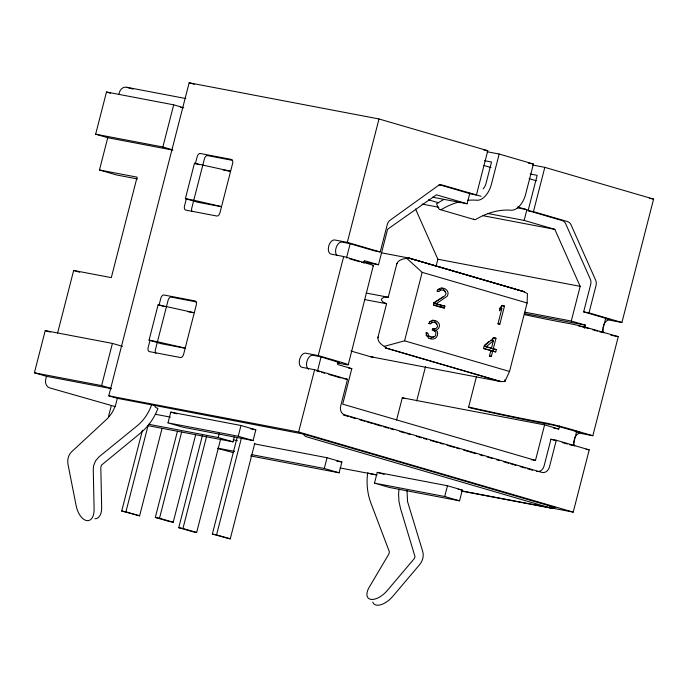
<?xml version="1.0" encoding="UTF-8"?>
<svg xmlns="http://www.w3.org/2000/svg" width="688" height="688" viewBox="0 0 688 688"><rect width="100%" height="100%" fill="white"/><g stroke="black" fill="none" stroke-linecap="round" stroke-linejoin="round"><path stroke-width="1.03" d="M351.009 351.026L370.54 356.719L500.778 381.565L504.872 381.565L509.524 371.46L527.111 302.969L527.447 293.63L523.379 291.437M504.829 379.828L504.872 381.565M523.878 291.6L409.3 258.146L406.823 258.43C403.099 258.697 398.008 259.875 396.787 263.977L388.247 297.233L383.784 297.199L381.444 299.082A1.772 1.608 -69.8 0 0 381.384 299.71L382.597 301.8L386.579 303.743L378.039 337C377.119 341.136 381.083 344.507 384.248 346.365L386.192 348.154M340.13 467.952L377.007 474.978L367.641 473.138C366.326 483.165 367.34 493.468 370.866 502.971L389.408 551.845L388.875 554.003L369.25 587.199A15.798 8.024 -44.1 0 0 370.746 599.351A15.798 8.024 -44.1 0 0 387.189 590.622L414.124 558.811L415.027 556.721L400.545 508.621L398.988 501.543L398.567 494.328L399.014 489.073M406.986 490.441L407.563 501.647L422.699 551.389C424.057 555.921 422.716 560.995 419.697 564.564L392.771 596.376A15.798 8.024 -44.1 0 1 372.776 602.112M377.893 337.851L378.039 337M438.961 184.616L471.065 193.982L476.406 195.005L487.775 150.706L378.993 118.964L189.14 82.792L108.773 395.824L117.33 398.318L115.765 404.57L113.391 410.194A36.868 30.711 86.1 0 1 106.279 419.646L71.681 451.724C68.275 454.931 67.132 459.997 68.017 464.503L76.17 505.809A15.798 8.634 75.7 0 0 86.585 520.567A15.798 8.634 75.7 0 0 94.11 509.223L93.258 469.311L93.611 465.707L95.494 460.943L98.917 456.918L137.437 425.588C143.964 420.17 148.789 412.826 151.601 404.845L303.434 434.076L554.975 507.477L549.695 506.471M111.594 388.72L46.492 376.31L34.4 372.784L45.227 330.61L112.428 343.415L122.507 346.356M172.86 150.122L107.749 137.72L95.658 134.194L106.485 92.02L173.694 104.825L183.765 107.767M46.492 376.31L45.769 379.14A7.31 5.934 -79.2 0 0 49.656 387.886L115.472 406.66M57.586 333.112L73.668 270.461L111.301 277.634L137.101 177.151L99.468 169.988L107.749 137.72M118.826 94.6L119.308 92.717A7.31 5.934 -79.2 0 1 126.824 87.307L185.82 98.547M34.4 372.784L101.6 385.59L112.428 343.415M95.658 134.194L162.867 146.991L173.694 104.825M108.489 416.61L111.258 405.86M185.038 348.231L161.138 343.682L149.047 340.147L158.128 304.775L194.179 312.705M221.373 206.718L197.473 202.169L185.382 198.634L194.463 163.254L230.514 171.192M150.018 340.336L148.169 347.517A3.801 2.219 -73.7 0 0 149.408 351.611L180.497 357.536A3.801 2.219 -73.7 0 0 183.619 354.268L196.269 305.025A3.801 2.219 -73.7 0 0 195.031 300.931L163.942 295.006A3.801 2.219 -73.7 0 0 160.82 298.274L158.971 305.455M186.353 198.823L184.504 206.004A3.801 2.219 -73.7 0 0 185.743 210.098L216.832 216.023A3.801 2.219 -73.7 0 0 219.954 212.755L232.604 163.512A3.801 2.219 -73.7 0 0 231.366 159.418L200.277 153.493A3.801 2.219 -73.7 0 0 197.155 156.752L195.306 163.933M157.268 342.452L155.428 349.633A3.801 2.219 -73.7 0 0 155.978 353.365M149.047 340.147L157.449 341.755L168.07 300.389A3.801 2.219 -73.7 0 1 171.2 297.121L196.063 301.86M193.603 200.939L191.763 208.12A3.801 2.219 -73.7 0 0 192.038 211.517M185.382 198.634L193.775 200.234L204.405 158.876A3.801 2.219 -73.7 0 1 207.535 155.608L232.398 160.347M161.972 428.719L139.612 515.828L121.707 511.029L142.476 430.146M121.707 511.029L125.921 511.838L148.023 425.76M168.01 422.871L170.77 412.112L240.998 425.494L255.824 429.819L253.064 440.578L182.836 427.196L168.01 422.871L238.237 436.252L253.064 440.578M195.624 434.954L173.213 522.226L168.999 521.427L155.307 517.436L177.444 431.195M155.307 517.436L159.521 518.236L181.666 432.004M220.616 439.142L196.648 532.469L192.434 531.669L178.742 527.67L202.435 435.384M178.742 527.67L182.956 528.479L206.658 436.183M148.582 424.247L218.199 437.516L219.205 433.603M147.585 425.562L233.034 441.842L234.29 436.957M254.792 443.287L230.248 538.876L212.343 534.077L237.154 437.448M238.237 436.252L240.998 425.494M212.343 534.077L216.565 534.877L241.368 438.256M108.773 395.824L298.618 431.995L314.605 369.731L347.535 379.337L340.663 406.083A7.31 5.934 -79.2 0 0 344.55 414.821L541.903 472.407A7.31 5.934 -79.2 0 0 549.428 466.997L556.291 440.251L589.212 449.857L573.224 512.121L461.424 490.819M314.605 369.731L302.006 367.332A7.31 4.266 -73.7 0 1 299.624 359.454A7.31 4.266 -73.7 0 1 305.644 353.176L318.243 355.576L343.673 256.521L371.572 264.768A18.241 0.826 14.4 0 1 373.36 265.473L348.24 364.786M343.673 256.521L331.074 254.113A7.31 4.266 -73.7 0 1 328.692 246.244A7.31 4.266 -73.7 0 1 334.712 239.966L347.311 242.365L378.993 118.964M317.478 371.047L321.201 356.513M346.52 257.923L350.244 243.397M338.47 361.398L337.67 364.511L351.809 368.639L342.693 404.157L535.479 460.418L544.604 424.892L558.751 429.02L559.55 425.906M363.806 262.721L364.339 260.64L378.486 264.768L387.602 229.25L436.416 194.816L467.109 203.768L469.87 193.018M251.507 454.605L324.297 468.476L327.058 457.718L341.884 462.044L339.124 472.802L250.509 455.92M337.008 255.532A7.31 4.266 -73.7 0 1 336.329 247.138A7.31 4.266 -73.7 0 1 341.962 242.081L349.22 243.466L374.891 250.957L380.232 251.971L387.249 224.658A7.31 5.934 -79.2 0 1 390.199 220.143L437.731 185.949A7.31 5.934 -79.2 0 1 442.298 185.046L481.067 196.286M384.248 346.365L404.578 340.835L422.165 272.345L406.823 258.43M374.487 483.122L377.248 472.364L447.475 485.745L462.31 490.071L459.55 500.83L389.322 487.448L374.487 483.122L444.715 496.504L459.55 500.83M396.563 420.11L402.299 397.784L544.604 424.892M436.037 266.376L437.869 259.238L415.535 209.014M416.713 400.872L425.511 366.592M444.887 306.108L442.031 305.567L441.533 307.493L444.388 308.035L444.887 306.108L433.509 303.081L443.296 296.82M473.37 219.068A5.848 3.414 -73.7 0 0 476.139 219.205A131.632 76.729 -73.7 0 1 511.003 210.227A18.473 10.767 -73.7 0 0 514.151 209.78A18.843 10.982 -73.7 0 0 516.301 208.731A18.645 10.87 -73.7 0 0 521.323 203.768L522.201 202.435A19.092 11.128 -73.7 0 0 524.428 197.981A18.387 10.716 -73.7 0 0 525.529 194.713L533.406 164.028L499.187 154.035L491.301 184.719A18.387 10.716 -73.7 0 1 490.2 187.996A19.092 11.128 -73.7 0 1 487.973 192.451L487.104 193.784A18.645 10.87 -73.7 0 1 482.082 198.746A18.843 10.982 -73.7 0 1 479.932 199.795A18.473 10.767 -73.7 0 1 476.784 200.234A131.632 76.729 -73.7 0 0 467.513 200.363M444.715 496.504L447.475 485.745M575.065 431.582L580.251 432.571L555.68 425.683A9.563 0.43 14.4 0 0 553.47 425.184L551.767 424.849A256.469 11.636 14.4 0 1 470.781 408.027L468.605 407.158L476.552 376.198M492.307 340.878L493.115 337.756M500.847 308.577L501.621 305.558L504.485 306.1L499.832 324.211L497.923 323.85M487.5 213.435L524.144 220.409L526.905 209.659L517.737 206.985M493.296 348.704L495.971 338.298L494.147 337.765L484.171 346.038L483.578 348.352L490.879 350.484L489.495 355.877L491.318 356.41L492.703 351.018L495.747 351.903L496.34 349.59L490.441 348.162L496.34 349.59M484.309 346.365L491.473 348.171L493.348 340.852L490.492 340.302M499.961 308.284L501.862 308.645L498.009 323.678L499.832 324.211M605.173 318.57L609.319 319.361L583.648 311.87L590.665 284.557A7.31 5.934 -79.2 0 0 590.278 279.07L565.708 223.832A7.31 5.934 -79.2 0 0 562.208 220.581L528.1 210.631L537.165 175.337L530.173 174.004M492.703 351.018L489.847 350.476L492.892 351.362L493.485 349.048M528.1 210.631L533.441 211.646L544.819 167.356L653.6 199.099L621.918 322.491L609.319 320.092A7.31 4.266 -73.7 0 0 603.677 325.157M524.892 312.189L571.272 321.021L580.173 286.354L554.829 229.371L524.144 220.409M556.291 440.251L550.95 439.236L544.079 465.982A7.31 5.934 -79.2 0 1 536.563 471.392M584.619 328.271L585.419 325.149L571.272 321.021M583.648 311.87L588.997 312.885L596.006 285.58A7.31 5.934 -79.2 0 0 595.619 280.085L571.057 224.847A7.31 5.934 -79.2 0 0 567.548 221.596L533.441 211.646M573.009 445.609L576.733 431.075M602.052 332.493L605.784 317.959M574.231 439.58A7.31 4.266 -73.7 0 1 580.251 433.302L592.85 435.71L618.28 336.647L588.249 327.995A18.241 0.826 14.4 0 0 582.848 326.594L575.985 324.951A19.006 0.86 14.4 0 0 571.719 324.022A18.421 0.834 14.4 0 0 569.526 323.592A247.173 11.214 14.4 0 1 524.505 314.657M396.787 263.977L397.062 263.16M436.923 291.136L438.824 291.497L440.845 290.018A8.824 7.164 -79.2 0 1 445.102 291.256L446.125 293.63L444.921 295.763L433.93 302.909L433.44 304.836L444.388 308.035M428.633 323.403L430.542 323.764L432.554 322.276A8.824 7.164 -79.2 0 1 436.811 323.523L437.645 326.662L435.831 328.623L432.597 328.503L432.193 330.042L435.143 331.324L435.857 332.356L435.676 335.615L433.655 337.103A10.767 8.729 -79.2 0 1 428.787 335.684L427.764 333.31L426.242 332.863L426.56 335.443L428.297 337.61A9.494 7.706 -79.2 0 0 433.165 339.029C436.725 338.745 438.445 334.66 437.37 331.556L436.046 330.343L433.191 329.793L434.704 328.993M433.732 336.587L430.301 338.487A9.494 7.706 -79.2 0 1 428.985 338.513M501.862 308.645L499.35 310.813L500.142 307.734L502.653 305.567L504.485 306.1M484.232 345.471L488.927 341.592M484.395 346.296L486.304 346.666L493.348 340.852M436.364 303.623L447.054 296.382A5.091 4.128 -79.2 0 0 448.043 292.529C447.105 288.384 440.982 286.457 438.007 289.605L437.301 291.05L438.824 291.497M443.949 199.451L439.847 201.739A140.877 82.121 -73.7 0 0 436.527 203.846L438.402 208.025A5.848 3.414 -73.7 0 0 441.911 209.212A131.632 76.729 -73.7 0 1 460.573 201.567M436.046 330.343L438.462 328.563A5.091 4.128 -79.2 0 0 439.451 324.71C438.574 320.634 432.614 318.742 429.716 321.864L429.02 323.317L430.542 323.764M373.67 265.723L373.257 265.792A19.006 0.86 14.4 0 1 372.776 265.757M468.605 407.158L471.16 407.597A247.173 11.214 14.4 0 0 544.088 422.656A18.447 0.834 14.4 0 1 546.289 423.077A18.877 0.86 14.4 0 1 549.015 423.662A18.567 0.843 14.4 0 1 552.172 424.384A18.688 0.851 14.4 0 1 559.215 426.113L561.038 426.586A19.238 0.869 14.4 0 1 564.599 427.532A18.335 0.834 14.4 0 1 569.526 428.899L592.85 435.71M337.55 362.284L338.419 362.438A9.563 0.43 14.4 0 0 339.15 362.499L320.152 356.676L312.894 355.292A7.31 4.266 -73.7 0 0 307.054 360.959A7.31 4.266 -73.7 0 0 308.559 369.198M483.707 149.932L487.775 150.706M486.984 151.713L499.187 154.035M528.324 163.056L533.406 164.028M532.615 165.025L544.819 167.356M484.541 160.691L491.533 162.024L486.115 183.111A9.357 5.452 -73.7 0 1 483.182 188.908M180.531 107.354L182.63 107.749M649.377 198.29L653.6 199.099M517.479 207.862L526.905 209.659M432.554 197.189L467.109 203.768M422.011 204.061L438.875 207.277M483.148 215.714L554.829 229.371M223.179 169.953L230.454 171.338M137.488 178.957L116.582 174.976L99.468 169.988M437.869 259.238L580.173 286.354M381.505 252.831L408.827 258.034L524.385 291.807L408.414 257.966M363.728 261.956L378.486 264.768M524.282 313.504L585.419 325.149M610.935 335.245L618.28 336.647M366.154 293.028L388.247 297.233M364.485 299.538L386.579 303.743M494.061 337.937L495.971 338.298M425.855 332.949L427.764 333.31M490.879 350.484L483.458 348.61M492.892 351.362L495.747 351.903M489.417 356.049L491.318 356.41M187.884 311.664L193.079 312.653M348.653 368.037L351.809 368.639M343.08 378.486L347.535 379.337M553.479 428.022L558.751 429.02M586.064 449.255L589.212 449.857M531.265 459.61L535.479 460.418M117.33 398.318L151.601 404.845M250.587 428.822L255.824 429.819M155.557 414.296L170.332 417.109M233.172 439.83L237.386 440.63M254.268 443.846L327.058 457.718M336.613 461.037L341.884 462.044M458.113 489.271L462.31 490.071M461.287 491.034L550.83 508.097A7.31 5.934 -79.2 0 0 554.924 507.512M217.752 448.172L234.625 451.388M233.636 452.704L217.554 448.438M368.845 473.439L367.641 473.138M578.892 326.129L580.337 326.447M193.775 200.234L221.433 206.572M157.449 341.755L185.098 348.085M581.945 326.817L583.63 327.23M500.271 381.436L500.778 381.565L385.34 347.818M587.156 328.142L588.808 328.597M483.793 165.438L491.008 167.545M529.124 178.665L536.33 180.772M189.14 82.792L194.283 84.297M126.824 87.307L133.008 89.113M106.485 92.02L110.519 93.198M428.469 199.812L438.66 202.788M440.157 209.591L474.376 219.575M162.867 146.991L171.931 149.64M194.463 163.254L199.503 164.724M347.311 242.365L380.232 251.971M588.997 312.885L621.918 322.491M422.165 272.345L527.111 302.969M592.626 329.698L597.648 331.169M599.652 331.754L602.671 332.631M433.509 303.081L442.031 305.567M433.569 305.171L440.535 307.201M486.304 346.666L491.473 348.171M404.578 340.835L509.524 371.46M385.727 347.999L500.778 381.565M73.668 270.461L79.713 272.224M158.128 304.775L164.174 306.538M318.243 355.576L341.558 362.378M316.523 370.832L319.602 371.726M321.657 372.328L324.736 373.223M328.838 374.427L341.162 378.022M550.95 439.236L556.085 440.733M562.242 442.53L567.376 444.027M569.432 444.629L572.511 445.523M402.299 397.784L405.327 398.662M343.321 415.002L348.463 416.507M350.519 417.1L355.653 418.605M359.764 419.8L364.907 421.305M366.962 421.899L372.105 423.404M374.16 424.006L381.35 426.104M383.405 426.698L388.548 428.203M390.603 428.805L393.682 429.699M399.857 431.496L404.991 433.001M407.047 433.603L410.134 434.498M416.3 436.295L421.443 437.8M423.498 438.402L426.577 439.297M430.688 440.501L437.886 442.599M439.942 443.201L443.02 444.095M447.14 445.299L454.329 447.398M456.385 448L459.472 448.894M463.583 450.098L475.915 453.693M480.026 454.897L483.114 455.791M487.224 456.995L492.367 458.492M496.478 459.696L499.557 460.59M503.668 461.794L508.81 463.291M510.866 463.893L516 465.389M520.119 466.593L525.254 468.089M527.309 468.691L532.452 470.188M45.227 330.61L50.267 332.08M298.618 431.995L573.224 512.121M550.83 508.097L306.702 436.863A7.31 5.934 -79.2 0 1 303.468 434.137M101.6 385.59L110.673 388.238M170.77 412.112L176.704 413.849M377.248 472.364L384.171 474.385M218.199 437.516L233.034 441.842M324.297 468.476L339.124 472.802M159.521 518.236L173.213 522.226M216.565 534.877L230.248 538.876M125.921 511.838L139.612 515.828M182.956 528.479L196.648 532.469M349.599 258.791L359.635 261.715M361.647 262.3L362.292 262.498M432.726 320.135L434.756 321.141L436.596 324.16M441.619 288.048L443.347 288.96L445.188 291.987M433.191 329.793L434.515 331.014M154.181 405.034L155.643 407.408L157.913 408.56C154.275 417.891 148.505 426.388 140.799 432.829L101.385 465.208L100.809 467.384L101.661 507.305A15.798 8.634 75.7 0 1 94.884 518.735M154.353 405.249A7.31 5.934 -79.2 0 1 154.155 404.759M341.601 362.404A18.447 0.834 14.4 0 1 345.264 363.539M603.823 332.897A7.31 4.266 -73.7 0 1 602.929 328.838M603.049 327.608A7.31 4.266 -73.7 0 1 603.299 326.37M574.755 446.108A7.31 4.266 -73.7 0 1 573.981 440.819M584.508 327.454A10.2 0.464 14.4 0 1 586.288 327.918M363.746 262.979A10.2 0.464 14.4 0 1 364.098 263.108M345.204 363.513A19.238 0.869 14.4 0 1 346.898 364.098L347.509 364.339A18.688 0.851 14.4 0 1 348.119 364.846A18.567 0.843 14.4 0 1 347.337 364.812A18.877 0.86 14.4 0 1 345.875 364.597A18.447 0.834 14.4 0 1 343.768 364.201A247.173 11.214 14.4 0 0 337.326 362.92M373.008 356.891A8.772 7.121 -79.2 0 1 370.54 356.719M437.981 289.467A8.824 7.164 -79.2 0 1 440.819 289.88M429.699 321.735A8.824 7.164 -79.2 0 1 432.537 322.147M430.8 336.552A10.767 8.729 -79.2 0 1 425.932 335.133"/></g></svg>
